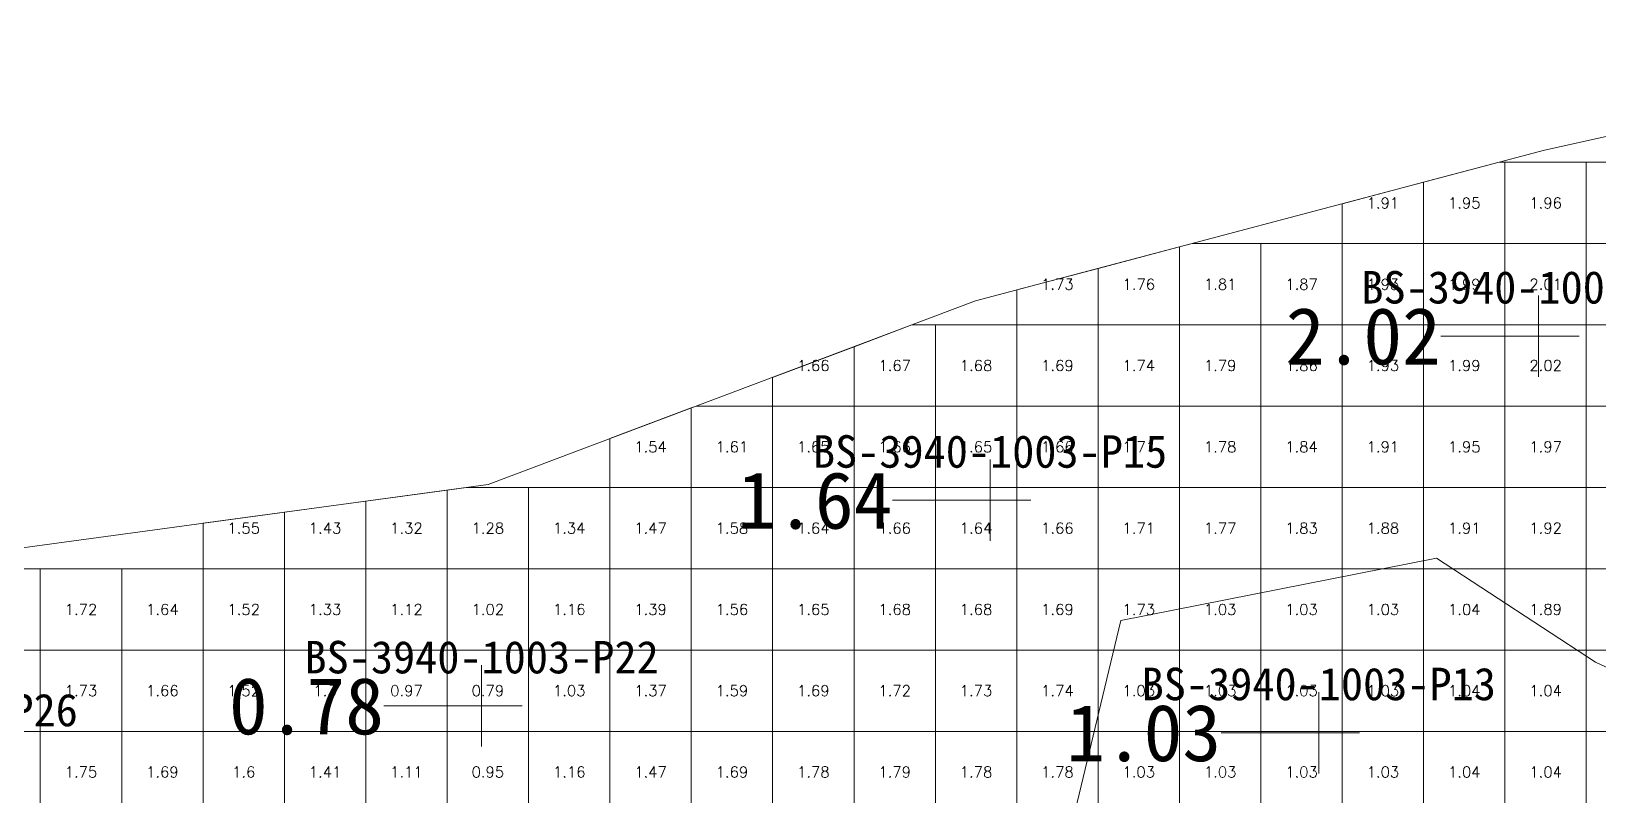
# Model space of a CAD drawing. Header units: inches. Extents: x 469961 to 470114, y 4349657 to 4349680.
# Drawn here: x 470035.75 to 470055.01, y 4349669.28 to 4349678.68 of the extents above; entities that cross this region are included whole.
import ezdxf
from ezdxf.enums import TextEntityAlignment as Align

# ---------------------------------------------------------------- set-up
doc = ezdxf.new("R2010")
doc.units = ezdxf.units.IN
doc.header["$MEASUREMENT"] = 0
for name, color, linetype, lineweight in [('点', 7, 'Continuous', 0), ('爆区方格网', 7, 'Continuous', 0), ('线条', 7, 'Continuous', 0), ('钻孔', 7, 'Continuous', 0)]:
    doc.layers.add(name, color=color, linetype=linetype, lineweight=lineweight)
doc.styles.add('3dmine_textStyle_1', font='txt.shx', dxfattribs={"height": 1, "bigfont": 'gbcbig.shx'})
doc.styles.add('3dmine_textStyle_2', font='simsunb.ttf', dxfattribs={"height": 1})

msp = doc.modelspace()

# ---------------------------------------------------------------- hatches: boundary and pattern name
at = {"layer": '钻孔', "linetype": 'Continuous', "lineweight": 0, "true_color": 0xff0000, "extrusion": (0, 1, 0)}
for points in [[(-470055.268, 3930.16), (-470054.268, 3930.16), (-470054.268, 3941.16), (-470055.268, 3941.16)], [(-470048.528, 3930.25), (-470047.528, 3930.25), (-470047.528, 3941.25), (-470048.528, 3941.25)]]:
    msp.add_hatch(color=1, dxfattribs=at).paths.add_polyline_path(points, flags=0)
at = {"layer": '钻孔', "linetype": 'Continuous', "lineweight": 0, "true_color": 0x00ffff, "extrusion": (0, 1, 0)}
msp.add_hatch(color=4, dxfattribs=at).paths.add_polyline_path([(-470042.279, 3930.1), (-470041.279, 3930.1), (-470041.279, 3941.1), (-470042.279, 3941.1)], flags=0)
at = {"layer": '钻孔', "linetype": 'Continuous', "lineweight": 0, "true_color": 0x0000ff, "extrusion": (0, 1, 0)}
msp.add_hatch(color=5, dxfattribs=at).paths.add_polyline_path([(-470052.568, 3930.29), (-470051.568, 3930.29), (-470051.568, 3941.29), (-470052.568, 3941.29)], flags=0)

# ---------------------------------------------------------------- linework, layer by layer
at = {"color": 1, "linetype": 'Continuous', "lineweight": 0, "true_color": 0xff0000, "elevation": 1971.02}
for points in [[(470060.932, 4349678.679), (470054.343, 4349677.216), (470047.349, 4349675.362), (470041.361, 4349673.104), (470034.008, 4349672.104)], [(470056.068, 4349663.433), (470051.034, 4349664.014), (470045.693, 4349664.477), (470047.317, 4349667.062), (470048.575, 4349669.089), (470049.134, 4349671.432), (470053.013, 4349672.199), (470054.969, 4349670.918), (470057.564, 4349669.703)]]:
    msp.add_lwpolyline(points, dxfattribs=at)
at = {"color": 5, "linetype": 'Continuous', "lineweight": 0, "true_color": 0x0000ff, "elevation": 3940.486}
msp.add_lwpolyline([(470059.568, 4349661.496), (470058.789, 4349663.063), (470056.068, 4349663.433), (470051.034, 4349664.014), (470045.693, 4349664.477), (470048.575, 4349669.089), (470049.134, 4349671.432), (470053.013, 4349672.199), (470054.969, 4349670.918), (470057.564, 4349669.703), (470060.242, 4349670.725), (470062.064, 4349672.658), (470063.61, 4349675.309), (470068.58, 4349676.606), (470071.461, 4349674.934), (470071.544, 4349671.081), (470069.538, 4349665.982), (470066.788, 4349662.272), (470059.568, 4349661.496), (470059.568, 4349661.496)], dxfattribs=at)
at = {"layer": '点', "color": 138, "linetype": 'Continuous', "lineweight": 0, "true_color": 0x004c4c}
for points, elevation in [([(470054.268, 4349674.43), (470054.268, 4349675.43)], 3941.16), ([(470054.768, 4349674.93), (470053.768, 4349674.93)], 3941.16), ([(470047.528, 4349672.41), (470047.528, 4349673.41)], 3941.25), ([(470048.028, 4349672.91), (470047.028, 4349672.91)], 3941.25), ([(470041.279, 4349669.88), (470041.279, 4349670.88)], 3941.1), ([(470051.568, 4349669.55), (470051.568, 4349670.55)], 3941.29), ([(470041.779, 4349670.38), (470040.779, 4349670.38)], 3941.1), ([(470052.068, 4349670.05), (470051.068, 4349670.05)], 3941.29)]:
    msp.add_lwpolyline(points, dxfattribs=dict(at, elevation=elevation))
at = {"layer": '爆区方格网', "color": 1, "linetype": 'Continuous', "lineweight": 0, "true_color": 0xff0000, "elevation": 3941.2}
for points in [[(470053.856, 4349676.067), (470052.856, 4349676.067), (470052.856, 4349676.822), (470053.783, 4349677.067), (470053.856, 4349677.067), (470053.856, 4349676.067)], [(470054.856, 4349676.067), (470053.856, 4349676.067), (470053.856, 4349677.067), (470054.856, 4349677.067), (470054.856, 4349676.067)], [(470055.856, 4349676.067), (470054.856, 4349676.067), (470054.856, 4349677.067), (470055.856, 4349677.067), (470055.856, 4349676.067)], [(470052.856, 4349676.067), (470051.856, 4349676.067), (470051.856, 4349676.557), (470052.856, 4349676.822), (470052.856, 4349676.067)], [(470050.856, 4349675.067), (470049.856, 4349675.067), (470049.856, 4349676.027), (470050.01, 4349676.067), (470050.856, 4349676.067), (470050.856, 4349675.067)], [(470051.856, 4349675.067), (470050.856, 4349675.067), (470050.856, 4349676.067), (470051.856, 4349676.067), (470051.856, 4349675.067)], [(470052.856, 4349675.067), (470051.856, 4349675.067), (470051.856, 4349676.067), (470052.856, 4349676.067), (470052.856, 4349675.067)], [(470053.856, 4349675.067), (470052.856, 4349675.067), (470052.856, 4349676.067), (470053.856, 4349676.067), (470053.856, 4349675.067)], [(470054.856, 4349675.067), (470053.856, 4349675.067), (470053.856, 4349676.067), (470054.856, 4349676.067), (470054.856, 4349675.067)], [(470055.856, 4349675.067), (470054.856, 4349675.067), (470054.856, 4349676.067), (470055.856, 4349676.067), (470055.856, 4349675.067)], [(470049.856, 4349675.067), (470048.856, 4349675.067), (470048.856, 4349675.762), (470049.856, 4349676.027), (470049.856, 4349675.067)], [(470048.856, 4349675.067), (470047.856, 4349675.067), (470047.856, 4349675.497), (470048.856, 4349675.762), (470048.856, 4349675.067)], [(470046.856, 4349674.067), (470045.856, 4349674.067), (470045.856, 4349674.799), (470046.567, 4349675.067), (470046.856, 4349675.067), (470046.856, 4349674.067)], [(470047.856, 4349674.067), (470046.856, 4349674.067), (470046.856, 4349675.067), (470047.856, 4349675.067), (470047.856, 4349674.067)], [(470048.856, 4349674.067), (470047.856, 4349674.067), (470047.856, 4349675.067), (470048.856, 4349675.067), (470048.856, 4349674.067)], [(470049.856, 4349674.067), (470048.856, 4349674.067), (470048.856, 4349675.067), (470049.856, 4349675.067), (470049.856, 4349674.067)], [(470050.856, 4349674.067), (470049.856, 4349674.067), (470049.856, 4349675.067), (470050.856, 4349675.067), (470050.856, 4349674.067)], [(470051.856, 4349674.067), (470050.856, 4349674.067), (470050.856, 4349675.067), (470051.856, 4349675.067), (470051.856, 4349674.067)], [(470052.856, 4349674.067), (470051.856, 4349674.067), (470051.856, 4349675.067), (470052.856, 4349675.067), (470052.856, 4349674.067)], [(470053.856, 4349674.067), (470052.856, 4349674.067), (470052.856, 4349675.067), (470053.856, 4349675.067), (470053.856, 4349674.067)], [(470054.856, 4349674.067), (470053.856, 4349674.067), (470053.856, 4349675.067), (470054.856, 4349675.067), (470054.856, 4349674.067)], [(470055.856, 4349674.067), (470054.856, 4349674.067), (470054.856, 4349675.067), (470055.856, 4349675.067), (470055.856, 4349674.067)], [(470045.856, 4349674.067), (470044.856, 4349674.067), (470044.856, 4349674.422), (470045.856, 4349674.799), (470045.856, 4349674.067)], [(470043.856, 4349673.067), (470042.856, 4349673.067), (470042.856, 4349673.668), (470043.856, 4349674.045), (470043.856, 4349673.067)], [(470044.856, 4349673.067), (470043.856, 4349673.067), (470043.856, 4349674.045), (470043.916, 4349674.067), (470044.856, 4349674.067), (470044.856, 4349673.067)], [(470045.856, 4349673.067), (470044.856, 4349673.067), (470044.856, 4349674.067), (470045.856, 4349674.067), (470045.856, 4349673.067)], [(470046.856, 4349673.067), (470045.856, 4349673.067), (470045.856, 4349674.067), (470046.856, 4349674.067), (470046.856, 4349673.067)], [(470047.856, 4349673.067), (470046.856, 4349673.067), (470046.856, 4349674.067), (470047.856, 4349674.067), (470047.856, 4349673.067)], [(470048.856, 4349673.067), (470047.856, 4349673.067), (470047.856, 4349674.067), (470048.856, 4349674.067), (470048.856, 4349673.067)], [(470049.856, 4349673.067), (470048.856, 4349673.067), (470048.856, 4349674.067), (470049.856, 4349674.067), (470049.856, 4349673.067)], [(470050.856, 4349673.067), (470049.856, 4349673.067), (470049.856, 4349674.067), (470050.856, 4349674.067), (470050.856, 4349673.067)], [(470051.856, 4349673.067), (470050.856, 4349673.067), (470050.856, 4349674.067), (470051.856, 4349674.067), (470051.856, 4349673.067)], [(470052.856, 4349673.067), (470051.856, 4349673.067), (470051.856, 4349674.067), (470052.856, 4349674.067), (470052.856, 4349673.067)], [(470053.856, 4349673.067), (470052.856, 4349673.067), (470052.856, 4349674.067), (470053.856, 4349674.067), (470053.856, 4349673.067)], [(470054.856, 4349673.067), (470053.856, 4349673.067), (470053.856, 4349674.067), (470054.856, 4349674.067), (470054.856, 4349673.067)], [(470055.856, 4349673.067), (470054.856, 4349673.067), (470054.856, 4349674.067), (470055.856, 4349674.067), (470055.856, 4349673.067)], [(470040.856, 4349672.067), (470039.856, 4349672.067), (470039.856, 4349672.899), (470040.856, 4349673.035), (470040.856, 4349672.067)], [(470041.856, 4349672.067), (470040.856, 4349672.067), (470040.856, 4349673.035), (470041.095, 4349673.067), (470041.856, 4349673.067), (470041.856, 4349672.067)], [(470042.856, 4349672.067), (470041.856, 4349672.067), (470041.856, 4349673.067), (470042.856, 4349673.067), (470042.856, 4349672.067)], [(470043.856, 4349672.067), (470042.856, 4349672.067), (470042.856, 4349673.067), (470043.856, 4349673.067), (470043.856, 4349672.067)], [(470044.856, 4349672.067), (470043.856, 4349672.067), (470043.856, 4349673.067), (470044.856, 4349673.067), (470044.856, 4349672.067)], [(470045.856, 4349672.067), (470044.856, 4349672.067), (470044.856, 4349673.067), (470045.856, 4349673.067), (470045.856, 4349672.067)], [(470046.856, 4349672.067), (470045.856, 4349672.067), (470045.856, 4349673.067), (470046.856, 4349673.067), (470046.856, 4349672.067)], [(470047.856, 4349672.067), (470046.856, 4349672.067), (470046.856, 4349673.067), (470047.856, 4349673.067), (470047.856, 4349672.067)], [(470048.856, 4349672.067), (470047.856, 4349672.067), (470047.856, 4349673.067), (470048.856, 4349673.067), (470048.856, 4349672.067)], [(470049.856, 4349672.067), (470048.856, 4349672.067), (470048.856, 4349673.067), (470049.856, 4349673.067), (470049.856, 4349672.067)], [(470050.856, 4349672.067), (470049.856, 4349672.067), (470049.856, 4349673.067), (470050.856, 4349673.067), (470050.856, 4349672.067)], [(470051.856, 4349672.067), (470050.856, 4349672.067), (470050.856, 4349673.067), (470051.856, 4349673.067), (470051.856, 4349672.067)], [(470052.856, 4349672.067), (470051.856, 4349672.067), (470051.856, 4349673.067), (470052.856, 4349673.067), (470052.856, 4349672.067)], [(470053.856, 4349672.067), (470052.856, 4349672.067), (470052.856, 4349673.067), (470053.856, 4349673.067), (470053.856, 4349672.067)], [(470054.856, 4349672.067), (470053.856, 4349672.067), (470053.856, 4349673.067), (470054.856, 4349673.067), (470054.856, 4349672.067)], [(470055.856, 4349672.067), (470054.856, 4349672.067), (470054.856, 4349673.067), (470055.856, 4349673.067), (470055.856, 4349672.067)], [(470038.856, 4349672.067), (470037.856, 4349672.067), (470037.856, 4349672.627), (470038.856, 4349672.763), (470038.856, 4349672.067)], [(470039.856, 4349672.067), (470038.856, 4349672.067), (470038.856, 4349672.763), (470039.856, 4349672.899), (470039.856, 4349672.067)], [(470035.856, 4349671.067), (470034.856, 4349671.067), (470034.856, 4349672.067), (470035.856, 4349672.067), (470035.856, 4349671.067)], [(470036.856, 4349671.067), (470035.856, 4349671.067), (470035.856, 4349672.067), (470036.856, 4349672.067), (470036.856, 4349671.067)], [(470037.856, 4349671.067), (470036.856, 4349671.067), (470036.856, 4349672.067), (470037.856, 4349672.067), (470037.856, 4349671.067)], [(470038.856, 4349671.067), (470037.856, 4349671.067), (470037.856, 4349672.067), (470038.856, 4349672.067), (470038.856, 4349671.067)], [(470039.856, 4349671.067), (470038.856, 4349671.067), (470038.856, 4349672.067), (470039.856, 4349672.067), (470039.856, 4349671.067)], [(470040.856, 4349671.067), (470039.856, 4349671.067), (470039.856, 4349672.067), (470040.856, 4349672.067), (470040.856, 4349671.067)], [(470041.856, 4349671.067), (470040.856, 4349671.067), (470040.856, 4349672.067), (470041.856, 4349672.067), (470041.856, 4349671.067)], [(470042.856, 4349671.067), (470041.856, 4349671.067), (470041.856, 4349672.067), (470042.856, 4349672.067), (470042.856, 4349671.067)], [(470043.856, 4349671.067), (470042.856, 4349671.067), (470042.856, 4349672.067), (470043.856, 4349672.067), (470043.856, 4349671.067)], [(470044.856, 4349671.067), (470043.856, 4349671.067), (470043.856, 4349672.067), (470044.856, 4349672.067), (470044.856, 4349671.067)], [(470045.856, 4349671.067), (470044.856, 4349671.067), (470044.856, 4349672.067), (470045.856, 4349672.067), (470045.856, 4349671.067)], [(470046.856, 4349671.067), (470045.856, 4349671.067), (470045.856, 4349672.067), (470046.856, 4349672.067), (470046.856, 4349671.067)], [(470047.856, 4349671.067), (470046.856, 4349671.067), (470046.856, 4349672.067), (470047.856, 4349672.067), (470047.856, 4349671.067)], [(470048.856, 4349671.067), (470047.856, 4349671.067), (470047.856, 4349672.067), (470048.856, 4349672.067), (470048.856, 4349671.067)], [(470049.856, 4349671.067), (470048.856, 4349671.067), (470048.856, 4349672.067), (470049.856, 4349672.067), (470049.856, 4349671.067)], [(470054.856, 4349671.067), (470053.856, 4349671.067), (470053.856, 4349672.067), (470054.856, 4349672.067), (470054.856, 4349671.067)], [(470055.856, 4349671.067), (470054.856, 4349671.067), (470054.856, 4349672.067), (470055.856, 4349672.067), (470055.856, 4349671.067)], [(470035.856, 4349670.067), (470034.856, 4349670.067), (470034.856, 4349671.067), (470035.856, 4349671.067), (470035.856, 4349670.067)], [(470036.856, 4349670.067), (470035.856, 4349670.067), (470035.856, 4349671.067), (470036.856, 4349671.067), (470036.856, 4349670.067)], [(470037.856, 4349670.067), (470036.856, 4349670.067), (470036.856, 4349671.067), (470037.856, 4349671.067), (470037.856, 4349670.067)], [(470038.856, 4349670.067), (470037.856, 4349670.067), (470037.856, 4349671.067), (470038.856, 4349671.067), (470038.856, 4349670.067)], [(470039.856, 4349670.067), (470038.856, 4349670.067), (470038.856, 4349671.067), (470039.856, 4349671.067), (470039.856, 4349670.067)], [(470040.856, 4349670.067), (470039.856, 4349670.067), (470039.856, 4349671.067), (470040.856, 4349671.067), (470040.856, 4349670.067)], [(470041.856, 4349670.067), (470040.856, 4349670.067), (470040.856, 4349671.067), (470041.856, 4349671.067), (470041.856, 4349670.067)], [(470042.856, 4349670.067), (470041.856, 4349670.067), (470041.856, 4349671.067), (470042.856, 4349671.067), (470042.856, 4349670.067)], [(470043.856, 4349670.067), (470042.856, 4349670.067), (470042.856, 4349671.067), (470043.856, 4349671.067), (470043.856, 4349670.067)], [(470044.856, 4349670.067), (470043.856, 4349670.067), (470043.856, 4349671.067), (470044.856, 4349671.067), (470044.856, 4349670.067)], [(470045.856, 4349670.067), (470044.856, 4349670.067), (470044.856, 4349671.067), (470045.856, 4349671.067), (470045.856, 4349670.067)], [(470046.856, 4349670.067), (470045.856, 4349670.067), (470045.856, 4349671.067), (470046.856, 4349671.067), (470046.856, 4349670.067)], [(470047.856, 4349670.067), (470046.856, 4349670.067), (470046.856, 4349671.067), (470047.856, 4349671.067), (470047.856, 4349670.067)], [(470048.856, 4349670.067), (470047.856, 4349670.067), (470047.856, 4349671.067), (470048.856, 4349671.067), (470048.856, 4349670.067)], [(470035.856, 4349669.067), (470034.856, 4349669.067), (470034.856, 4349670.067), (470035.856, 4349670.067), (470035.856, 4349669.067)], [(470036.856, 4349669.067), (470035.856, 4349669.067), (470035.856, 4349670.067), (470036.856, 4349670.067), (470036.856, 4349669.067)], [(470037.856, 4349669.067), (470036.856, 4349669.067), (470036.856, 4349670.067), (470037.856, 4349670.067), (470037.856, 4349669.067)], [(470038.856, 4349669.067), (470037.856, 4349669.067), (470037.856, 4349670.067), (470038.856, 4349670.067), (470038.856, 4349669.067)], [(470039.856, 4349669.067), (470038.856, 4349669.067), (470038.856, 4349670.067), (470039.856, 4349670.067), (470039.856, 4349669.067)], [(470040.856, 4349669.067), (470039.856, 4349669.067), (470039.856, 4349670.067), (470040.856, 4349670.067), (470040.856, 4349669.067)], [(470041.856, 4349669.067), (470040.856, 4349669.067), (470040.856, 4349670.067), (470041.856, 4349670.067), (470041.856, 4349669.067)], [(470042.856, 4349669.067), (470041.856, 4349669.067), (470041.856, 4349670.067), (470042.856, 4349670.067), (470042.856, 4349669.067)], [(470043.856, 4349669.067), (470042.856, 4349669.067), (470042.856, 4349670.067), (470043.856, 4349670.067), (470043.856, 4349669.067)], [(470044.856, 4349669.067), (470043.856, 4349669.067), (470043.856, 4349670.067), (470044.856, 4349670.067), (470044.856, 4349669.067)], [(470045.856, 4349669.067), (470044.856, 4349669.067), (470044.856, 4349670.067), (470045.856, 4349670.067), (470045.856, 4349669.067)], [(470046.856, 4349669.067), (470045.856, 4349669.067), (470045.856, 4349670.067), (470046.856, 4349670.067), (470046.856, 4349669.067)], [(470047.856, 4349669.067), (470046.856, 4349669.067), (470046.856, 4349670.067), (470047.856, 4349670.067), (470047.856, 4349669.067)], [(470048.856, 4349669.067), (470048.562, 4349669.067), (470048.575, 4349669.089), (470048.562, 4349669.067), (470047.856, 4349669.067), (470047.856, 4349670.067), (470048.856, 4349670.067), (470048.856, 4349669.067)]]:
    msp.add_lwpolyline(points, dxfattribs=at)
at = {"layer": '爆区方格网', "color": 5, "linetype": 'Continuous', "lineweight": 0, "true_color": 0x0000ff, "elevation": 3941.06}
for points in [[(470050.856, 4349671.067), (470049.856, 4349671.067), (470049.856, 4349672.067), (470050.856, 4349672.067), (470050.856, 4349671.067)], [(470051.856, 4349671.067), (470050.856, 4349671.067), (470050.856, 4349672.067), (470051.856, 4349672.067), (470051.856, 4349671.067)], [(470052.856, 4349671.067), (470051.856, 4349671.067), (470051.856, 4349672.067), (470052.856, 4349672.067), (470052.856, 4349671.067)], [(470053.856, 4349671.067), (470052.856, 4349671.067), (470052.856, 4349672.067), (470053.856, 4349672.067), (470053.856, 4349671.067)], [(470049.856, 4349670.067), (470048.856, 4349670.067), (470048.856, 4349671.067), (470049.856, 4349671.067), (470049.856, 4349670.067)], [(470050.856, 4349670.067), (470049.856, 4349670.067), (470049.856, 4349671.067), (470050.856, 4349671.067), (470050.856, 4349670.067)], [(470051.856, 4349670.067), (470050.856, 4349670.067), (470050.856, 4349671.067), (470051.856, 4349671.067), (470051.856, 4349670.067)], [(470052.856, 4349670.067), (470051.856, 4349670.067), (470051.856, 4349671.067), (470052.856, 4349671.067), (470052.856, 4349670.067)], [(470053.856, 4349670.067), (470052.856, 4349670.067), (470052.856, 4349671.067), (470053.856, 4349671.067), (470053.856, 4349670.067)], [(470054.856, 4349670.067), (470053.856, 4349670.067), (470053.856, 4349671.067), (470054.856, 4349671.067), (470054.856, 4349670.067)], [(470049.856, 4349669.067), (470048.856, 4349669.067), (470048.856, 4349670.067), (470049.856, 4349670.067), (470049.856, 4349669.067)], [(470050.856, 4349669.067), (470049.856, 4349669.067), (470049.856, 4349670.067), (470050.856, 4349670.067), (470050.856, 4349669.067)], [(470051.856, 4349669.067), (470050.856, 4349669.067), (470050.856, 4349670.067), (470051.856, 4349670.067), (470051.856, 4349669.067)], [(470052.856, 4349669.067), (470051.856, 4349669.067), (470051.856, 4349670.067), (470052.856, 4349670.067), (470052.856, 4349669.067)], [(470053.856, 4349669.067), (470052.856, 4349669.067), (470052.856, 4349670.067), (470053.856, 4349670.067), (470053.856, 4349669.067)], [(470054.856, 4349669.067), (470053.856, 4349669.067), (470053.856, 4349670.067), (470054.856, 4349670.067), (470054.856, 4349669.067)], [(470055.856, 4349669.067), (470054.856, 4349669.067), (470054.856, 4349670.067), (470055.856, 4349670.067), (470055.856, 4349669.067)]]:
    msp.add_lwpolyline(points, dxfattribs=at)
at = {"layer": '线条', "color": 138, "linetype": 'Continuous', "lineweight": 0, "true_color": 0x004c4c}
for points, elevation in [([(470054.268, 4349674.93), (470054.268, 4349674.93), (470054.268, 4349674.93)], 3941.16), ([(470047.528, 4349672.91), (470047.528, 4349672.91), (470047.528, 4349672.91)], 3941.25), ([(470041.279, 4349670.38), (470041.279, 4349670.38), (470041.279, 4349670.38)], 3941.1), ([(470051.568, 4349670.05), (470051.568, 4349670.05), (470051.568, 4349670.05)], 3941.29)]:
    msp.add_lwpolyline(points, dxfattribs=dict(at, elevation=elevation))
at = {"layer": '钻孔', "color": 1, "linetype": 'Continuous', "lineweight": 0, "true_color": 0xff0000}
for points, elevation in [([(470054.268, 4349674.93), (470053.068, 4349674.93)], 3941.16), ([(470054.268, 4349674.93), (470053.068, 4349674.93)], 3930.16), ([(470047.528, 4349672.91), (470046.328, 4349672.91)], 3941.25), ([(470047.528, 4349672.91), (470046.328, 4349672.91)], 3930.25)]:
    msp.add_lwpolyline(points, dxfattribs=dict(at, elevation=elevation))
at = {"layer": '钻孔', "color": 4, "linetype": 'Continuous', "lineweight": 0, "true_color": 0x00ffff}
for elevation in [3941.1, 3930.1]:
    msp.add_lwpolyline([(470041.279, 4349670.38), (470040.079, 4349670.38)], dxfattribs=dict(at, elevation=elevation))
at = {"layer": '钻孔', "color": 5, "linetype": 'Continuous', "lineweight": 0, "true_color": 0x0000ff}
for elevation in [3941.29, 3930.29]:
    msp.add_lwpolyline([(470051.568, 4349670.05), (470050.368, 4349670.05)], dxfattribs=dict(at, elevation=elevation))

# ---------------------------------------------------------------- texts
at = {"color": 1, "linetype": 'Continuous', "lineweight": 0, "true_color": 0xff0000, "style": '3dmine_textStyle_1'}
for s, p in [('1.91', (470052.356, 4349676.567, 3941.2)), ('1.95', (470053.356, 4349676.567, 3941.2)), ('1.96', (470054.356, 4349676.567, 3941.2)), ('1.73', (470048.356, 4349675.567, 3941.2)), ('1.76', (470049.356, 4349675.567, 3941.2)), ('1.81', (470050.356, 4349675.567, 3941.2)), ('1.87', (470051.356, 4349675.567, 3941.2)), ('1.93', (470052.356, 4349675.567, 3941.2)), ('1.99', (470053.356, 4349675.567, 3941.2)), ('2.01', (470054.356, 4349675.567, 3941.2)), ('1.66', (470045.356, 4349674.567, 3941.2)), ('1.67', (470046.356, 4349674.567, 3941.2)), ('1.68', (470047.356, 4349674.567, 3941.2)), ('1.69', (470048.356, 4349674.567, 3941.2)), ('1.74', (470049.356, 4349674.567, 3941.2)), ('1.79', (470050.356, 4349674.567, 3941.2)), ('1.86', (470051.356, 4349674.567, 3941.2)), ('1.93', (470052.356, 4349674.567, 3941.2)), ('1.99', (470053.356, 4349674.567, 3941.2)), ('2.02', (470054.356, 4349674.567, 3941.2)), ('1.54', (470043.356, 4349673.567, 3941.2)), ('1.61', (470044.356, 4349673.567, 3941.2)), ('1.65', (470045.356, 4349673.567, 3941.2)), ('1.66', (470046.356, 4349673.567, 3941.2)), ('1.65', (470047.356, 4349673.567, 3941.2)), ('1.66', (470048.356, 4349673.567, 3941.2)), ('1.71', (470049.356, 4349673.567, 3941.2)), ('1.78', (470050.356, 4349673.567, 3941.2)), ('1.84', (470051.356, 4349673.567, 3941.2)), ('1.91', (470052.356, 4349673.567, 3941.2)), ('1.95', (470053.356, 4349673.567, 3941.2)), ('1.97', (470054.356, 4349673.567, 3941.2)), ('1.55', (470038.356, 4349672.567, 3941.2)), ('1.43', (470039.356, 4349672.567, 3941.2)), ('1.32', (470040.356, 4349672.567, 3941.2)), ('1.28', (470041.356, 4349672.567, 3941.2)), ('1.34', (470042.356, 4349672.567, 3941.2)), ('1.47', (470043.356, 4349672.567, 3941.2)), ('1.58', (470044.356, 4349672.567, 3941.2)), ('1.64', (470045.356, 4349672.567, 3941.2)), ('1.66', (470046.356, 4349672.567, 3941.2)), ('1.64', (470047.356, 4349672.567, 3941.2)), ('1.66', (470048.356, 4349672.567, 3941.2)), ('1.71', (470049.356, 4349672.567, 3941.2)), ('1.77', (470050.356, 4349672.567, 3941.2)), ('1.83', (470051.356, 4349672.567, 3941.2)), ('1.88', (470052.356, 4349672.567, 3941.2)), ('1.91', (470053.356, 4349672.567, 3941.2)), ('1.92', (470054.356, 4349672.567, 3941.2)), ('1.72', (470036.356, 4349671.567, 3941.2)), ('1.64', (470037.356, 4349671.567, 3941.2)), ('1.52', (470038.356, 4349671.567, 3941.2)), ('1.33', (470039.356, 4349671.567, 3941.2)), ('1.12', (470040.356, 4349671.567, 3941.2)), ('1.02', (470041.356, 4349671.567, 3941.2)), ('1.16', (470042.356, 4349671.567, 3941.2)), ('1.39', (470043.356, 4349671.567, 3941.2)), ('1.56', (470044.356, 4349671.567, 3941.2)), ('1.65', (470045.356, 4349671.567, 3941.2)), ('1.68', (470046.356, 4349671.567, 3941.2)), ('1.68', (470047.356, 4349671.567, 3941.2)), ('1.69', (470048.356, 4349671.567, 3941.2)), ('1.73', (470049.356, 4349671.567, 3941.2)), ('1.89', (470054.356, 4349671.567, 3941.2)), ('1.73', (470036.356, 4349670.567, 3941.2)), ('1.66', (470037.356, 4349670.567, 3941.2)), ('1.52', (470038.356, 4349670.567, 3941.2)), ('1.3', (470039.356, 4349670.567, 3941.2)), ('0.97', (470040.356, 4349670.567, 3941.2)), ('0.79', (470041.356, 4349670.567, 3941.2)), ('1.03', (470042.356, 4349670.567, 3941.2)), ('1.37', (470043.356, 4349670.567, 3941.2)), ('1.59', (470044.356, 4349670.567, 3941.2)), ('1.69', (470045.356, 4349670.567, 3941.2)), ('1.72', (470046.356, 4349670.567, 3941.2)), ('1.73', (470047.356, 4349670.567, 3941.2)), ('1.74', (470048.356, 4349670.567, 3941.2)), ('1.75', (470036.356, 4349669.567, 3941.2)), ('1.69', (470037.356, 4349669.567, 3941.2)), ('1.6', (470038.356, 4349669.567, 3941.2)), ('1.41', (470039.356, 4349669.567, 3941.2)), ('1.11', (470040.356, 4349669.567, 3941.2)), ('0.95', (470041.356, 4349669.567, 3941.2)), ('1.16', (470042.356, 4349669.567, 3941.2)), ('1.47', (470043.356, 4349669.567, 3941.2)), ('1.69', (470044.356, 4349669.567, 3941.2)), ('1.78', (470045.356, 4349669.567, 3941.2)), ('1.79', (470046.356, 4349669.567, 3941.2)), ('1.78', (470047.356, 4349669.567, 3941.2)), ('1.78', (470048.356, 4349669.567, 3941.2))]:
    msp.add_text(s, height=0.1333, dxfattribs=at).set_placement(p, align=Align.MIDDLE_CENTER)
at = {"color": 5, "linetype": 'Continuous', "lineweight": 0, "true_color": 0x0000ff, "style": '3dmine_textStyle_1'}
for s, p in [('1.03', (470050.356, 4349671.567, 3941.06)), ('1.03', (470051.356, 4349671.567, 3941.06)), ('1.03', (470052.356, 4349671.567, 3941.06)), ('1.04', (470053.356, 4349671.567, 3941.06)), ('1.03', (470049.356, 4349670.567, 3941.06)), ('1.03', (470050.356, 4349670.567, 3941.06)), ('1.03', (470051.356, 4349670.567, 3941.06)), ('1.03', (470052.356, 4349670.567, 3941.06)), ('1.04', (470053.356, 4349670.567, 3941.06)), ('1.04', (470054.356, 4349670.567, 3941.06)), ('1.03', (470049.356, 4349669.567, 3941.06)), ('1.03', (470050.356, 4349669.567, 3941.06)), ('1.03', (470051.356, 4349669.567, 3941.06)), ('1.03', (470052.356, 4349669.567, 3941.06)), ('1.04', (470053.356, 4349669.567, 3941.06)), ('1.04', (470054.356, 4349669.567, 3941.06))]:
    msp.add_text(s, height=0.1333, dxfattribs=at).set_placement(p, align=Align.MIDDLE_CENTER)
at = {"layer": '钻孔', "color": 138, "linetype": 'Continuous', "lineweight": 0, "true_color": 0x004c4c, "style": '3dmine_textStyle_2'}
for s, p in [('BS-3940-1003-P14', (470054.268, 4349675.33, 3941.16)), ('BS-3940-1003-P15', (470047.528, 4349673.31, 3941.25)), ('BS-3940-1003-P22', (470041.279, 4349670.78, 3941.1)), ('BS-3940-1003-P13', (470051.568, 4349670.45, 3941.29)), ('BS-3940-1003-P26', (470034.14, 4349670.13, 3941.49))]:
    msp.add_text(s, height=0.4, dxfattribs=at).set_placement(p, align=Align.CENTER)
at = {"layer": '钻孔', "color": 1, "linetype": 'Continuous', "lineweight": 0, "true_color": 0xff0000, "style": '3dmine_textStyle_2'}
for s, p in [('2.02', (470053.068, 4349674.93, 3935.66)), ('1.64', (470046.328, 4349672.91, 3935.75))]:
    msp.add_text(s, height=0.7, dxfattribs=at).set_placement(p, align=Align.MIDDLE_RIGHT)
at = {"layer": '钻孔', "color": 4, "linetype": 'Continuous', "lineweight": 0, "true_color": 0x00ffff, "style": '3dmine_textStyle_2'}
msp.add_text('0.78', height=0.7, dxfattribs=at).set_placement((470040.079, 4349670.38, 3935.6), align=Align.MIDDLE_RIGHT)
at = {"layer": '钻孔', "color": 5, "linetype": 'Continuous', "lineweight": 0, "true_color": 0x0000ff, "style": '3dmine_textStyle_2'}
msp.add_text('1.03', height=0.7, dxfattribs=at).set_placement((470050.368, 4349670.05, 3935.79), align=Align.MIDDLE_RIGHT)

doc.saveas('drawing.dxf')
